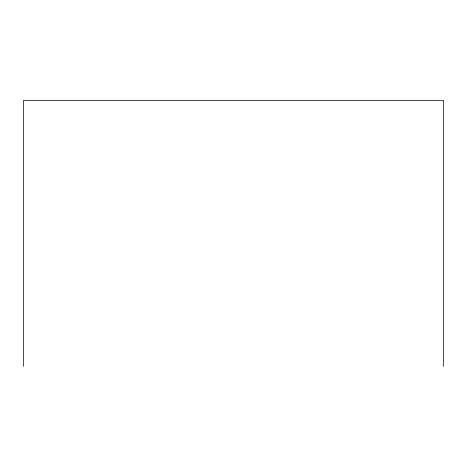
<?xml version="1.0" encoding="UTF-8"?>
<svg xmlns="http://www.w3.org/2000/svg" width="467" height="467" viewBox="0 0 467 467"><rect width="100%" height="100%" fill="white"/><g stroke="black" fill="none" stroke-linecap="round" stroke-linejoin="round"><path stroke-width="0.7" d="M443.65 366.356L443.65 100.644L23.35 100.644L23.35 366.356"/></g></svg>
